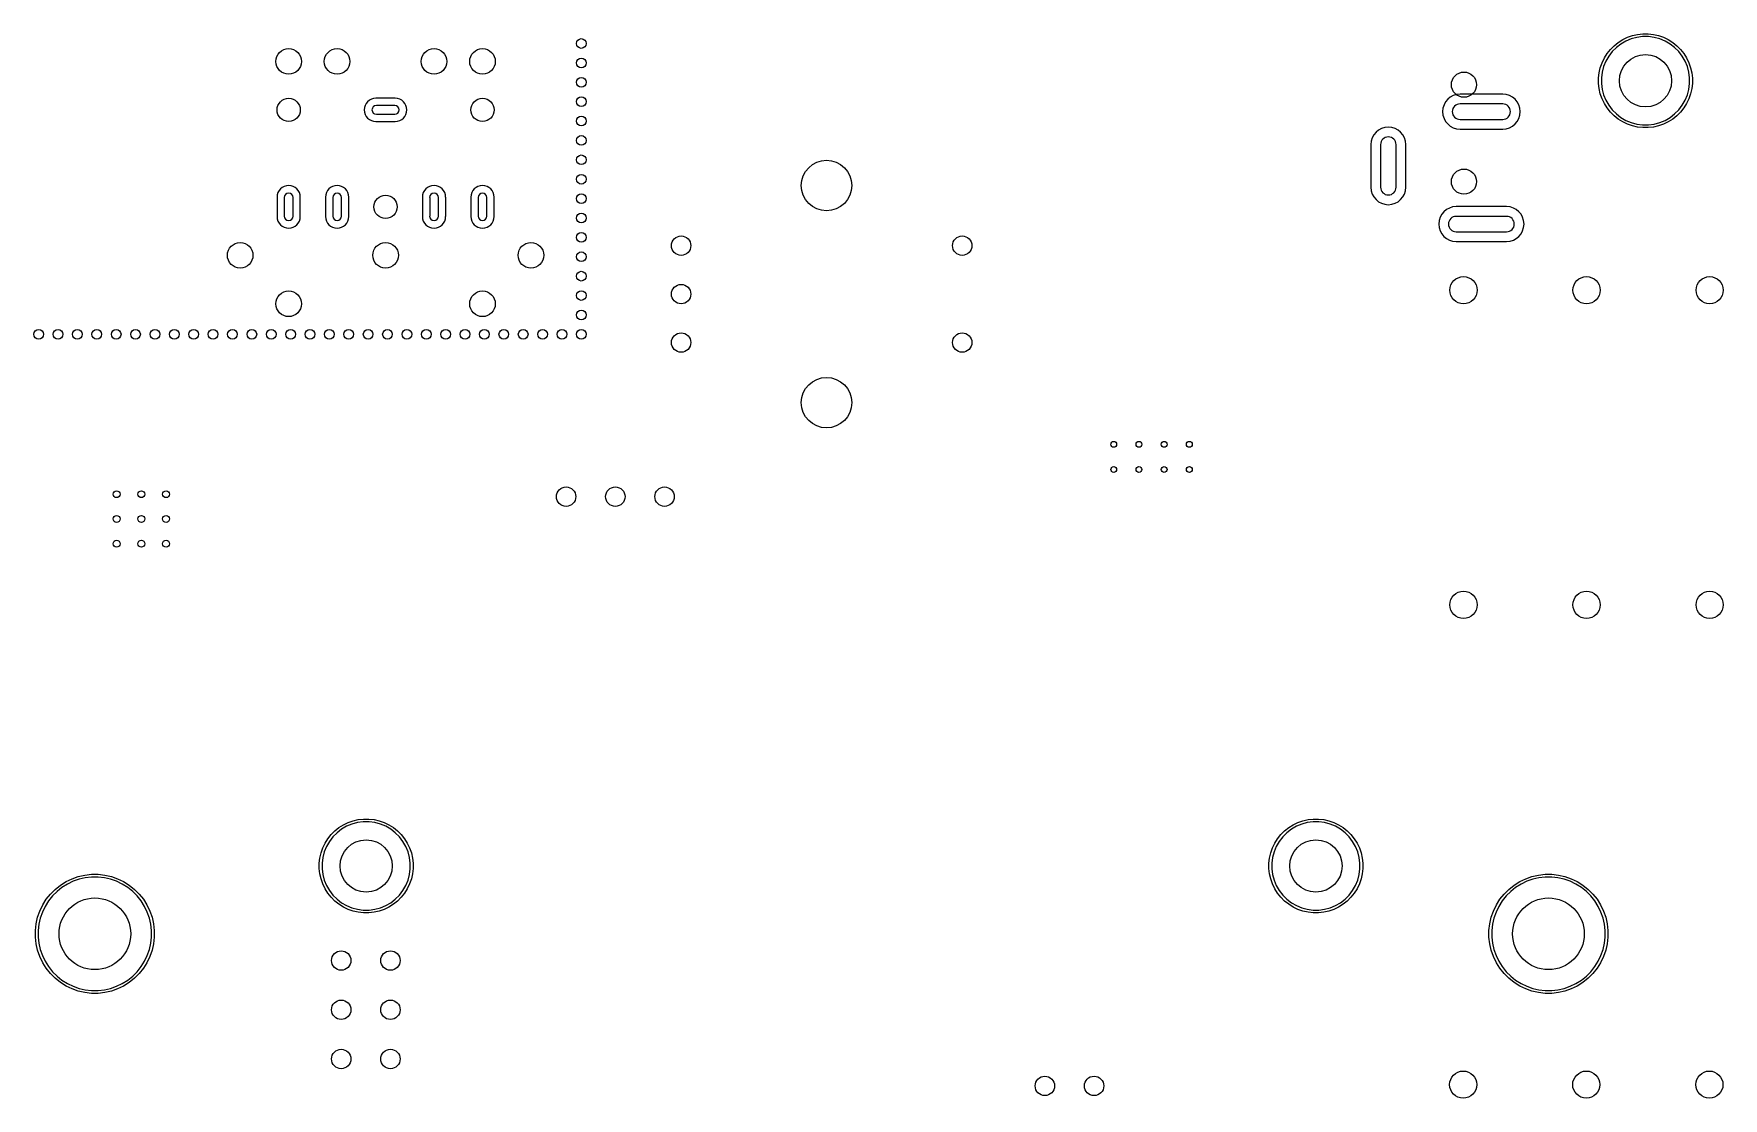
# Model space of a CAD drawing. Header units: inches. Extents: x 0.74 to 7.44, y -5.13 to -0.81.
# Drawn here: x 4.01 to 7.442, y -2.972 to -0.81 of the extents above; entities that cross this region are included whole.
import ezdxf

# ---------------------------------------------------------------- set-up
doc = ezdxf.new("R2010")
doc.units = ezdxf.units.IN
doc.header["$MEASUREMENT"] = 0
doc.layers.add('BLACK', color=250, linetype='CONTINUOUS')

msp = doc.modelspace()

# ---------------------------------------------------------------- linework, layer by layer
at = {"layer": 'BLACK', "linetype": 'CONTINUOUS'}
for p, q in [((7.2284, -0.8274), (7.2375, -0.8217)), ((7.2375, -0.8217), (7.2471, -0.8171)), ((7.2548, -0.8203), (7.244, -0.8248)), ((7.2471, -0.8171), (7.2573, -0.8135)), ((7.2662, -0.8173), (7.2548, -0.8203)), ((7.2573, -0.8135), (7.2677, -0.8112)), ((7.2778, -0.8157), (7.2662, -0.8173)), ((7.2677, -0.8112), (7.2783, -0.81)), ((7.2896, -0.8157), (7.2778, -0.8157)), ((7.2783, -0.81), (7.289, -0.81)), ((7.289, -0.81), (7.2997, -0.8112)), ((7.3012, -0.8173), (7.2896, -0.8157)), ((7.2997, -0.8112), (7.3101, -0.8135)), ((7.3125, -0.8203), (7.3012, -0.8173)), ((7.3101, -0.8135), (7.3202, -0.8171)), ((7.3234, -0.8248), (7.3125, -0.8203)), ((7.3202, -0.8171), (7.3299, -0.8217)), ((7.3299, -0.8217), (7.3389, -0.8274)), ((7.2001, -0.8591), (7.2058, -0.85)), ((7.2091, -0.8554), (7.2032, -0.8656)), ((7.2058, -0.85), (7.2125, -0.8417)), ((7.2162, -0.8461), (7.2091, -0.8554)), ((7.2125, -0.8417), (7.2201, -0.8341)), ((7.2245, -0.8378), (7.2162, -0.8461)), ((7.2201, -0.8341), (7.2284, -0.8274)), ((7.2338, -0.8307), (7.2245, -0.8378)), ((7.244, -0.8248), (7.2338, -0.8307)), ((7.3336, -0.8307), (7.3234, -0.8248)), ((7.3429, -0.8378), (7.3336, -0.8307)), ((7.3389, -0.8274), (7.3473, -0.8341)), ((7.3512, -0.8461), (7.3429, -0.8378)), ((7.3473, -0.8341), (7.3549, -0.8417)), ((7.3583, -0.8554), (7.3512, -0.8461)), ((7.3549, -0.8417), (7.3615, -0.85)), ((7.3642, -0.8656), (7.3583, -0.8554)), ((7.3615, -0.85), (7.3672, -0.8591)), ((7.1884, -0.8994), (7.1896, -0.8893)), ((7.1896, -0.8893), (7.1919, -0.8789)), ((7.1919, -0.8789), (7.1955, -0.8688)), ((7.1957, -0.8878), (7.1941, -0.8994)), ((7.1955, -0.8688), (7.2001, -0.8591)), ((7.1987, -0.8764), (7.1957, -0.8878)), ((7.2032, -0.8656), (7.1987, -0.8764)), ((7.3687, -0.8764), (7.3642, -0.8656)), ((7.3672, -0.8591), (7.3719, -0.8688)), ((7.3717, -0.8878), (7.3687, -0.8764)), ((7.3733, -0.8994), (7.3717, -0.8878)), ((7.3719, -0.8688), (7.3754, -0.8789)), ((7.3754, -0.8789), (7.3778, -0.8893)), ((7.3778, -0.8893), (7.379, -0.8999)), ((7.1884, -0.8999), (7.1884, -0.8994)), ((7.1884, -0.9106), (7.1884, -0.8999)), ((7.1896, -0.9213), (7.1884, -0.9106)), ((7.1919, -0.9317), (7.1896, -0.9213)), ((7.1941, -0.8994), (7.1941, -0.9112)), ((7.1941, -0.9112), (7.1957, -0.9228)), ((7.1957, -0.9228), (7.1987, -0.9341)), ((7.3687, -0.9341), (7.3717, -0.9228)), ((7.3717, -0.9228), (7.3733, -0.9112)), ((7.3733, -0.9112), (7.3733, -0.8994)), ((7.3778, -0.9213), (7.3754, -0.9317)), ((7.379, -0.9106), (7.3778, -0.9213)), ((7.379, -0.8999), (7.379, -0.9106)), ((4.7441, -0.9409), (4.7047, -0.9409)), ((4.7431, -0.9557), (4.7057, -0.9557)), ((6.9936, -0.9326), (6.907, -0.9326)), ((6.9936, -0.9523), (6.907, -0.9523)), ((7.1955, -0.9418), (7.1919, -0.9317)), ((7.2001, -0.9515), (7.1955, -0.9418)), ((7.1987, -0.9341), (7.2032, -0.945)), ((7.2058, -0.9605), (7.2001, -0.9515)), ((7.2032, -0.945), (7.2091, -0.9552)), ((7.2125, -0.9689), (7.2058, -0.9605)), ((7.2091, -0.9552), (7.2162, -0.9645)), ((7.3512, -0.9645), (7.3583, -0.9552)), ((7.3615, -0.9605), (7.3549, -0.9689)), ((7.3583, -0.9552), (7.3642, -0.945)), ((7.3672, -0.9515), (7.3615, -0.9605)), ((7.3642, -0.945), (7.3687, -0.9341)), ((7.3719, -0.9418), (7.3672, -0.9515)), ((7.3754, -0.9317), (7.3719, -0.9418)), ((4.7047, -0.9882), (4.7441, -0.9882)), ((4.7057, -0.9734), (4.7431, -0.9734)), ((6.907, -0.9838), (6.9936, -0.9838)), ((7.2201, -0.9765), (7.2125, -0.9689)), ((7.2162, -0.9645), (7.2245, -0.9728)), ((7.2284, -0.9832), (7.2201, -0.9765)), ((7.2245, -0.9728), (7.2338, -0.9799)), ((7.2375, -0.9889), (7.2284, -0.9832)), ((7.2338, -0.9799), (7.244, -0.9858)), ((7.2471, -0.9935), (7.2375, -0.9889)), ((7.244, -0.9858), (7.2548, -0.9903)), ((7.2573, -0.997), (7.2471, -0.9935)), ((7.2548, -0.9903), (7.2662, -0.9933)), ((7.2662, -0.9933), (7.2778, -0.9949)), ((7.2778, -0.9949), (7.2896, -0.9949)), ((7.2896, -0.9949), (7.3012, -0.9933)), ((7.3012, -0.9933), (7.3125, -0.9903)), ((7.3202, -0.9935), (7.3101, -0.997)), ((7.3125, -0.9903), (7.3234, -0.9858)), ((7.3299, -0.9889), (7.3202, -0.9935)), ((7.3234, -0.9858), (7.3336, -0.9799)), ((7.3389, -0.9832), (7.3299, -0.9889)), ((7.3336, -0.9799), (7.3429, -0.9728)), ((7.3473, -0.9765), (7.3389, -0.9832)), ((7.3429, -0.9728), (7.3512, -0.9645)), ((7.3549, -0.9689), (7.3473, -0.9765)), ((6.907, -1.0035), (6.9936, -1.0035)), ((7.2677, -0.9994), (7.2573, -0.997)), ((7.2783, -1.0006), (7.2677, -0.9994)), ((7.289, -1.0006), (7.2783, -1.0006)), ((7.2997, -0.9994), (7.289, -1.0006)), ((7.3101, -0.997), (7.2997, -0.9994)), ((6.7259, -1.035), (6.7259, -1.1216)), ((6.7456, -1.035), (6.7456, -1.1216)), ((6.7771, -1.1216), (6.7771, -1.035)), ((6.7967, -1.1216), (6.7967, -1.035)), ((4.5039, -1.1417), (4.5039, -1.1811)), ((4.5187, -1.1427), (4.5187, -1.1801)), ((4.5364, -1.1801), (4.5364, -1.1427)), ((4.5512, -1.1811), (4.5512, -1.1417)), ((4.6024, -1.1417), (4.6024, -1.1811)), ((4.6171, -1.1427), (4.6171, -1.1801)), ((4.6348, -1.1801), (4.6348, -1.1427)), ((4.6496, -1.1811), (4.6496, -1.1417)), ((4.7992, -1.1417), (4.7992, -1.1811)), ((4.814, -1.1427), (4.814, -1.1801)), ((4.8317, -1.1801), (4.8317, -1.1427)), ((4.8465, -1.1811), (4.8465, -1.1417)), ((4.8976, -1.1417), (4.8976, -1.1811)), ((4.9124, -1.1427), (4.9124, -1.1801)), ((4.9301, -1.1801), (4.9301, -1.1427)), ((4.9449, -1.1811), (4.9449, -1.1417)), ((7.0015, -1.161), (6.8991, -1.161)), ((7.0015, -1.1807), (6.8991, -1.1807)), ((6.8991, -1.2121), (7.0015, -1.2121)), ((6.8991, -1.2318), (7.0015, -1.2318)), ((4.6072, -2.4448), (4.6139, -2.4364)), ((4.6139, -2.4364), (4.6214, -2.4288)), ((4.6259, -2.4325), (4.6176, -2.4408)), ((4.6214, -2.4288), (4.6298, -2.4221)), ((4.6352, -2.4254), (4.6259, -2.4325)), ((4.6298, -2.4221), (4.6389, -2.4164)), ((4.6453, -2.4195), (4.6352, -2.4254)), ((4.6389, -2.4164), (4.6485, -2.4118)), ((4.6562, -2.415), (4.6453, -2.4195)), ((4.6485, -2.4118), (4.6586, -2.4083)), ((4.6675, -2.412), (4.6562, -2.415)), ((4.6586, -2.4083), (4.669, -2.4059)), ((4.6792, -2.4104), (4.6675, -2.412)), ((4.669, -2.4059), (4.6797, -2.4047)), ((4.6909, -2.4104), (4.6792, -2.4104)), ((4.6797, -2.4047), (4.6904, -2.4047)), ((4.6904, -2.4047), (4.701, -2.4059)), ((4.7026, -2.412), (4.6909, -2.4104)), ((4.701, -2.4059), (4.7115, -2.4083)), ((4.7139, -2.415), (4.7026, -2.412)), ((4.7115, -2.4083), (4.7216, -2.4118)), ((4.7247, -2.4195), (4.7139, -2.415)), ((4.7216, -2.4118), (4.7312, -2.4164)), ((4.7349, -2.4254), (4.7247, -2.4195)), ((4.7312, -2.4164), (4.7403, -2.4221)), ((4.7442, -2.4325), (4.7349, -2.4254)), ((4.7403, -2.4221), (4.7487, -2.4288)), ((4.7525, -2.4408), (4.7442, -2.4325)), ((4.7487, -2.4288), (4.7562, -2.4364)), ((4.7562, -2.4364), (4.7629, -2.4448)), ((6.5363, -2.4448), (6.543, -2.4364)), ((6.543, -2.4364), (6.5506, -2.4288)), ((6.555, -2.4325), (6.5467, -2.4408)), ((6.5506, -2.4288), (6.5589, -2.4221)), ((6.5643, -2.4254), (6.555, -2.4325)), ((6.5589, -2.4221), (6.568, -2.4164)), ((6.5745, -2.4195), (6.5643, -2.4254)), ((6.568, -2.4164), (6.5776, -2.4118)), ((6.5853, -2.415), (6.5745, -2.4195)), ((6.5776, -2.4118), (6.5877, -2.4083)), ((6.5967, -2.412), (6.5853, -2.415)), ((6.5877, -2.4083), (6.5982, -2.4059)), ((6.6083, -2.4104), (6.5967, -2.412)), ((6.5982, -2.4059), (6.6088, -2.4047)), ((6.62, -2.4104), (6.6083, -2.4104)), ((6.6088, -2.4047), (6.6195, -2.4047)), ((6.6195, -2.4047), (6.6302, -2.4059)), ((6.6317, -2.412), (6.62, -2.4104)), ((6.6302, -2.4059), (6.6406, -2.4083)), ((6.643, -2.415), (6.6317, -2.412)), ((6.6406, -2.4083), (6.6507, -2.4118)), ((6.6539, -2.4195), (6.643, -2.415)), ((6.6507, -2.4118), (6.6604, -2.4164)), ((6.664, -2.4254), (6.6539, -2.4195)), ((6.6604, -2.4164), (6.6694, -2.4221)), ((6.6734, -2.4325), (6.664, -2.4254)), ((6.6694, -2.4221), (6.6778, -2.4288)), ((6.6817, -2.4408), (6.6734, -2.4325)), ((6.6778, -2.4288), (6.6854, -2.4364)), ((6.6854, -2.4364), (6.692, -2.4448)), ((4.5933, -2.4736), (4.5968, -2.4635)), ((4.5968, -2.4635), (4.6015, -2.4538)), ((4.6045, -2.4603), (4.6, -2.4711)), ((4.6015, -2.4538), (4.6072, -2.4448)), ((4.6104, -2.4501), (4.6045, -2.4603)), ((4.6176, -2.4408), (4.6104, -2.4501)), ((4.7597, -2.4501), (4.7525, -2.4408)), ((4.7655, -2.4603), (4.7597, -2.4501)), ((4.7629, -2.4448), (4.7686, -2.4538)), ((4.77, -2.4711), (4.7655, -2.4603)), ((4.7686, -2.4538), (4.7732, -2.4635)), ((4.7732, -2.4635), (4.7768, -2.4736)), ((6.5224, -2.4736), (6.526, -2.4635)), ((6.526, -2.4635), (6.5306, -2.4538)), ((6.5337, -2.4603), (6.5292, -2.4711)), ((6.5306, -2.4538), (6.5363, -2.4448)), ((6.5395, -2.4501), (6.5337, -2.4603)), ((6.5467, -2.4408), (6.5395, -2.4501)), ((6.6888, -2.4501), (6.6817, -2.4408)), ((6.6947, -2.4603), (6.6888, -2.4501)), ((6.692, -2.4448), (6.6977, -2.4538)), ((6.6992, -2.4711), (6.6947, -2.4603)), ((6.6977, -2.4538), (6.7024, -2.4635)), ((6.7024, -2.4635), (6.7059, -2.4736)), ((4.5897, -2.4946), (4.5898, -2.4941)), ((4.5897, -2.5054), (4.5897, -2.4946)), ((4.5898, -2.4941), (4.5909, -2.484)), ((4.5909, -2.484), (4.5933, -2.4736)), ((4.597, -2.4825), (4.5955, -2.4941)), ((4.5955, -2.4941), (4.5955, -2.5059)), ((4.6, -2.4711), (4.597, -2.4825)), ((4.7731, -2.4825), (4.77, -2.4711)), ((4.7746, -2.4941), (4.7731, -2.4825)), ((4.7746, -2.5059), (4.7746, -2.4941)), ((4.7768, -2.4736), (4.7792, -2.484)), ((4.7792, -2.484), (4.7804, -2.4946)), ((4.7804, -2.4946), (4.7804, -2.5054)), ((6.5189, -2.4941), (6.52, -2.484)), ((6.5189, -2.4946), (6.5189, -2.4941)), ((6.5189, -2.5054), (6.5189, -2.4946)), ((6.52, -2.484), (6.5224, -2.4736)), ((6.5261, -2.4825), (6.5246, -2.4941)), ((6.5246, -2.4941), (6.5246, -2.5059)), ((6.5292, -2.4711), (6.5261, -2.4825)), ((6.7022, -2.4825), (6.6992, -2.4711)), ((6.7037, -2.4941), (6.7022, -2.4825)), ((6.7037, -2.5059), (6.7037, -2.4941)), ((6.7059, -2.4736), (6.7083, -2.484)), ((6.7083, -2.484), (6.7095, -2.4946)), ((6.7095, -2.4946), (6.7095, -2.5054)), ((4.0532, -2.5475), (4.0638, -2.5391)), ((4.0638, -2.5391), (4.0753, -2.5318)), ((4.0781, -2.5368), (4.0671, -2.5437)), ((4.0753, -2.5318), (4.0875, -2.5259)), ((4.0897, -2.5312), (4.0781, -2.5368)), ((4.0875, -2.5259), (4.1003, -2.5215)), ((4.1019, -2.527), (4.0897, -2.5312)), ((4.1003, -2.5215), (4.1136, -2.5184)), ((4.1145, -2.5241), (4.1019, -2.527)), ((4.1136, -2.5184), (4.1271, -2.5169)), ((4.1274, -2.5226), (4.1145, -2.5241)), ((4.1271, -2.5169), (4.1406, -2.5169)), ((4.1403, -2.5226), (4.1274, -2.5226)), ((4.1532, -2.5241), (4.1403, -2.5226)), ((4.1406, -2.5169), (4.1541, -2.5184)), ((4.1658, -2.527), (4.1532, -2.5241)), ((4.1541, -2.5184), (4.1674, -2.5215)), ((4.178, -2.5312), (4.1658, -2.527)), ((4.1674, -2.5215), (4.1802, -2.5259)), ((4.1896, -2.5368), (4.178, -2.5312)), ((4.1802, -2.5259), (4.1924, -2.5318)), ((4.2006, -2.5437), (4.1896, -2.5368)), ((4.1924, -2.5318), (4.2039, -2.5391)), ((4.2039, -2.5391), (4.2145, -2.5475)), ((4.5909, -2.516), (4.5897, -2.5054)), ((4.5933, -2.5264), (4.5909, -2.516)), ((4.5968, -2.5365), (4.5933, -2.5264)), ((4.5955, -2.5059), (4.597, -2.5175)), ((4.6015, -2.5462), (4.5968, -2.5365)), ((4.597, -2.5175), (4.6, -2.5289)), ((4.6, -2.5289), (4.6045, -2.5397)), ((4.7655, -2.5397), (4.77, -2.5289)), ((4.7732, -2.5365), (4.7686, -2.5462)), ((4.77, -2.5289), (4.7731, -2.5175)), ((4.7731, -2.5175), (4.7746, -2.5059)), ((4.7768, -2.5264), (4.7732, -2.5365)), ((4.7792, -2.516), (4.7768, -2.5264)), ((4.7804, -2.5054), (4.7792, -2.516)), ((6.52, -2.516), (6.5189, -2.5054)), ((6.5224, -2.5264), (6.52, -2.516)), ((6.526, -2.5365), (6.5224, -2.5264)), ((6.5246, -2.5059), (6.5261, -2.5175)), ((6.5306, -2.5462), (6.526, -2.5365)), ((6.5261, -2.5175), (6.5292, -2.5289)), ((6.5292, -2.5289), (6.5337, -2.5397)), ((6.6947, -2.5397), (6.6992, -2.5289)), ((6.7024, -2.5365), (6.6977, -2.5462)), ((6.6992, -2.5289), (6.7022, -2.5175)), ((6.7022, -2.5175), (6.7037, -2.5059)), ((6.7059, -2.5264), (6.7024, -2.5365)), ((6.7083, -2.516), (6.7059, -2.5264)), ((6.7095, -2.5054), (6.7083, -2.516)), ((7.0059, -2.5475), (7.0166, -2.5391)), ((7.0166, -2.5391), (7.0281, -2.5318)), ((7.0308, -2.5368), (7.0199, -2.5437)), ((7.0281, -2.5318), (7.0403, -2.5259)), ((7.0425, -2.5312), (7.0308, -2.5368)), ((7.0403, -2.5259), (7.0531, -2.5215)), ((7.0547, -2.527), (7.0425, -2.5312)), ((7.0531, -2.5215), (7.0663, -2.5184)), ((7.0673, -2.5241), (7.0547, -2.527)), ((7.0663, -2.5184), (7.0798, -2.5169)), ((7.0801, -2.5226), (7.0673, -2.5241)), ((7.0798, -2.5169), (7.0934, -2.5169)), ((7.0931, -2.5226), (7.0801, -2.5226)), ((7.1059, -2.5241), (7.0931, -2.5226)), ((7.0934, -2.5169), (7.1069, -2.5184)), ((7.1185, -2.527), (7.1059, -2.5241)), ((7.1069, -2.5184), (7.1201, -2.5215)), ((7.1308, -2.5312), (7.1185, -2.527)), ((7.1201, -2.5215), (7.1329, -2.5259)), ((7.1424, -2.5368), (7.1308, -2.5312)), ((7.1329, -2.5259), (7.1452, -2.5318)), ((7.1534, -2.5437), (7.1424, -2.5368)), ((7.1452, -2.5318), (7.1567, -2.5391)), ((7.1567, -2.5391), (7.1673, -2.5475)), ((4.0279, -2.5792), (4.0351, -2.5677)), ((4.0398, -2.5711), (4.0329, -2.582)), ((4.0351, -2.5677), (4.0436, -2.5571)), ((4.0479, -2.5609), (4.0398, -2.5711)), ((4.0436, -2.5571), (4.0532, -2.5475)), ((4.057, -2.5518), (4.0479, -2.5609)), ((4.0671, -2.5437), (4.057, -2.5518)), ((4.2107, -2.5518), (4.2006, -2.5437)), ((4.2199, -2.5609), (4.2107, -2.5518)), ((4.2145, -2.5475), (4.2241, -2.5571)), ((4.2279, -2.5711), (4.2199, -2.5609)), ((4.2241, -2.5571), (4.2326, -2.5677)), ((4.2348, -2.582), (4.2279, -2.5711)), ((4.2326, -2.5677), (4.2398, -2.5792)), ((4.6072, -2.5552), (4.6015, -2.5462)), ((4.6045, -2.5397), (4.6104, -2.5499)), ((4.6139, -2.5636), (4.6072, -2.5552)), ((4.6104, -2.5499), (4.6176, -2.5592)), ((4.6214, -2.5712), (4.6139, -2.5636)), ((4.6176, -2.5592), (4.6259, -2.5675)), ((4.6298, -2.5779), (4.6214, -2.5712)), ((4.6259, -2.5675), (4.6352, -2.5746)), ((4.7349, -2.5746), (4.7442, -2.5675)), ((4.7487, -2.5712), (4.7403, -2.5779)), ((4.7442, -2.5675), (4.7525, -2.5592)), ((4.7562, -2.5636), (4.7487, -2.5712)), ((4.7525, -2.5592), (4.7597, -2.5499)), ((4.7629, -2.5552), (4.7562, -2.5636)), ((4.7597, -2.5499), (4.7655, -2.5397)), ((4.7686, -2.5462), (4.7629, -2.5552)), ((6.5363, -2.5552), (6.5306, -2.5462)), ((6.5337, -2.5397), (6.5395, -2.5499)), ((6.543, -2.5636), (6.5363, -2.5552)), ((6.5395, -2.5499), (6.5467, -2.5592)), ((6.5506, -2.5712), (6.543, -2.5636)), ((6.5467, -2.5592), (6.555, -2.5675)), ((6.5589, -2.5779), (6.5506, -2.5712)), ((6.555, -2.5675), (6.5643, -2.5746)), ((6.664, -2.5746), (6.6734, -2.5675)), ((6.6778, -2.5712), (6.6694, -2.5779)), ((6.6734, -2.5675), (6.6817, -2.5592)), ((6.6854, -2.5636), (6.6778, -2.5712)), ((6.6817, -2.5592), (6.6888, -2.5499)), ((6.692, -2.5552), (6.6854, -2.5636)), ((6.6888, -2.5499), (6.6947, -2.5397)), ((6.6977, -2.5462), (6.692, -2.5552)), ((6.9807, -2.5792), (6.9879, -2.5677)), ((6.9925, -2.5711), (6.9857, -2.582)), ((6.9879, -2.5677), (6.9963, -2.5571)), ((7.0006, -2.5609), (6.9925, -2.5711)), ((6.9963, -2.5571), (7.0059, -2.5475)), ((7.0098, -2.5518), (7.0006, -2.5609)), ((7.0199, -2.5437), (7.0098, -2.5518)), ((7.1635, -2.5518), (7.1534, -2.5437)), ((7.1726, -2.5609), (7.1635, -2.5518)), ((7.1673, -2.5475), (7.1769, -2.5571)), ((7.1807, -2.5711), (7.1726, -2.5609)), ((7.1769, -2.5571), (7.1853, -2.5677)), ((7.1876, -2.582), (7.1807, -2.5711)), ((7.1853, -2.5677), (7.1926, -2.5792)), ((4.0145, -2.6175), (4.0175, -2.6043)), ((4.0175, -2.6043), (4.022, -2.5915)), ((4.023, -2.6059), (4.0201, -2.6185)), ((4.022, -2.5915), (4.0279, -2.5792)), ((4.0273, -2.5937), (4.023, -2.6059)), ((4.0329, -2.582), (4.0273, -2.5937)), ((4.2404, -2.5937), (4.2348, -2.582)), ((4.2398, -2.5792), (4.2457, -2.5915)), ((4.2447, -2.6059), (4.2404, -2.5937)), ((4.2476, -2.6185), (4.2447, -2.6059)), ((4.2457, -2.5915), (4.2502, -2.6043)), ((4.2502, -2.6043), (4.2532, -2.6175)), ((4.6389, -2.5836), (4.6298, -2.5779)), ((4.6352, -2.5746), (4.6453, -2.5805)), ((4.6485, -2.5882), (4.6389, -2.5836)), ((4.6453, -2.5805), (4.6562, -2.585)), ((4.6586, -2.5917), (4.6485, -2.5882)), ((4.6562, -2.585), (4.6675, -2.588)), ((4.669, -2.5941), (4.6586, -2.5917)), ((4.6675, -2.588), (4.6792, -2.5896)), ((4.6797, -2.5953), (4.669, -2.5941)), ((4.6792, -2.5896), (4.6909, -2.5896)), ((4.6904, -2.5953), (4.6797, -2.5953)), ((4.701, -2.5941), (4.6904, -2.5953)), ((4.6909, -2.5896), (4.7026, -2.588)), ((4.7115, -2.5917), (4.701, -2.5941)), ((4.7026, -2.588), (4.7139, -2.585)), ((4.7216, -2.5882), (4.7115, -2.5917)), ((4.7139, -2.585), (4.7247, -2.5805)), ((4.7312, -2.5836), (4.7216, -2.5882)), ((4.7247, -2.5805), (4.7349, -2.5746)), ((4.7403, -2.5779), (4.7312, -2.5836)), ((6.568, -2.5836), (6.5589, -2.5779)), ((6.5643, -2.5746), (6.5745, -2.5805)), ((6.5776, -2.5882), (6.568, -2.5836)), ((6.5745, -2.5805), (6.5853, -2.585)), ((6.5877, -2.5917), (6.5776, -2.5882)), ((6.5853, -2.585), (6.5967, -2.588)), ((6.5982, -2.5941), (6.5877, -2.5917)), ((6.5967, -2.588), (6.6083, -2.5896)), ((6.6088, -2.5953), (6.5982, -2.5941)), ((6.6083, -2.5896), (6.62, -2.5896)), ((6.6195, -2.5953), (6.6088, -2.5953)), ((6.6302, -2.5941), (6.6195, -2.5953)), ((6.62, -2.5896), (6.6317, -2.588)), ((6.6406, -2.5917), (6.6302, -2.5941)), ((6.6317, -2.588), (6.643, -2.585)), ((6.6507, -2.5882), (6.6406, -2.5917)), ((6.643, -2.585), (6.6539, -2.5805)), ((6.6604, -2.5836), (6.6507, -2.5882)), ((6.6539, -2.5805), (6.664, -2.5746)), ((6.6694, -2.5779), (6.6604, -2.5836)), ((6.9673, -2.6175), (6.9703, -2.6043)), ((6.9703, -2.6043), (6.9748, -2.5915)), ((6.9758, -2.6059), (6.9729, -2.6185)), ((6.9748, -2.5915), (6.9807, -2.5792)), ((6.9801, -2.5937), (6.9758, -2.6059)), ((6.9857, -2.582), (6.9801, -2.5937)), ((7.1932, -2.5937), (7.1876, -2.582)), ((7.1926, -2.5792), (7.1985, -2.5915)), ((7.1974, -2.6059), (7.1932, -2.5937)), ((7.2003, -2.6185), (7.1974, -2.6059)), ((7.1985, -2.5915), (7.2029, -2.6043)), ((7.2029, -2.6043), (7.206, -2.6175)), ((4.013, -2.631), (4.0145, -2.6175)), ((4.013, -2.6313), (4.013, -2.631)), ((4.013, -2.6446), (4.013, -2.6313)), ((4.0201, -2.6185), (4.0187, -2.6313)), ((4.0187, -2.6313), (4.0187, -2.6443)), ((4.249, -2.6313), (4.2476, -2.6185)), ((4.249, -2.6443), (4.249, -2.6313)), ((4.2532, -2.6175), (4.2547, -2.631)), ((4.2547, -2.631), (4.2547, -2.6446)), ((6.9657, -2.631), (6.9673, -2.6175)), ((6.9657, -2.6313), (6.9657, -2.631)), ((6.9657, -2.6446), (6.9657, -2.6313)), ((6.9729, -2.6185), (6.9715, -2.6313)), ((6.9715, -2.6313), (6.9715, -2.6443)), ((7.2018, -2.6313), (7.2003, -2.6185)), ((7.2018, -2.6443), (7.2018, -2.6313)), ((7.206, -2.6175), (7.2075, -2.631)), ((7.2075, -2.631), (7.2075, -2.6446)), ((4.0145, -2.6581), (4.013, -2.6446)), ((4.0175, -2.6713), (4.0145, -2.6581)), ((4.022, -2.6841), (4.0175, -2.6713)), ((4.0187, -2.6443), (4.0201, -2.6571)), ((4.0201, -2.6571), (4.023, -2.6697)), ((4.023, -2.6697), (4.0273, -2.6819)), ((4.2404, -2.6819), (4.2447, -2.6697)), ((4.2447, -2.6697), (4.2476, -2.6571)), ((4.2502, -2.6713), (4.2457, -2.6841)), ((4.2476, -2.6571), (4.249, -2.6443)), ((4.2532, -2.6581), (4.2502, -2.6713)), ((4.2547, -2.6446), (4.2532, -2.6581)), ((6.9673, -2.6581), (6.9657, -2.6446)), ((6.9703, -2.6713), (6.9673, -2.6581)), ((6.9748, -2.6841), (6.9703, -2.6713)), ((6.9715, -2.6443), (6.9729, -2.6571)), ((6.9729, -2.6571), (6.9758, -2.6697)), ((6.9758, -2.6697), (6.9801, -2.6819)), ((7.1932, -2.6819), (7.1974, -2.6697)), ((7.1974, -2.6697), (7.2003, -2.6571)), ((7.2029, -2.6713), (7.1985, -2.6841)), ((7.2003, -2.6571), (7.2018, -2.6443)), ((7.206, -2.6581), (7.2029, -2.6713)), ((7.2075, -2.6446), (7.206, -2.6581)), ((4.0279, -2.6964), (4.022, -2.6841)), ((4.0273, -2.6819), (4.0329, -2.6936)), ((4.0351, -2.7079), (4.0279, -2.6964)), ((4.0329, -2.6936), (4.0398, -2.7045)), ((4.0436, -2.7185), (4.0351, -2.7079)), ((4.0398, -2.7045), (4.0479, -2.7147)), ((4.2199, -2.7147), (4.2279, -2.7045)), ((4.2326, -2.7079), (4.2241, -2.7185)), ((4.2279, -2.7045), (4.2348, -2.6936)), ((4.2398, -2.6964), (4.2326, -2.7079)), ((4.2348, -2.6936), (4.2404, -2.6819)), ((4.2457, -2.6841), (4.2398, -2.6964)), ((6.9807, -2.6964), (6.9748, -2.6841)), ((6.9801, -2.6819), (6.9857, -2.6936)), ((6.9879, -2.7079), (6.9807, -2.6964)), ((6.9857, -2.6936), (6.9925, -2.7045)), ((6.9963, -2.7185), (6.9879, -2.7079)), ((6.9925, -2.7045), (7.0006, -2.7147)), ((7.1726, -2.7147), (7.1807, -2.7045)), ((7.1853, -2.7079), (7.1769, -2.7185)), ((7.1807, -2.7045), (7.1876, -2.6936)), ((7.1926, -2.6964), (7.1853, -2.7079)), ((7.1876, -2.6936), (7.1932, -2.6819)), ((7.1985, -2.6841), (7.1926, -2.6964)), ((4.0532, -2.7281), (4.0436, -2.7185)), ((4.0479, -2.7147), (4.057, -2.7238)), ((4.0638, -2.7365), (4.0532, -2.7281)), ((4.057, -2.7238), (4.0671, -2.7319)), ((4.0753, -2.7438), (4.0638, -2.7365)), ((4.0671, -2.7319), (4.0781, -2.7387)), ((4.0875, -2.7496), (4.0753, -2.7438)), ((4.0781, -2.7387), (4.0897, -2.7444)), ((4.0897, -2.7444), (4.1019, -2.7486)), ((4.1658, -2.7486), (4.178, -2.7444)), ((4.178, -2.7444), (4.1896, -2.7387)), ((4.1924, -2.7438), (4.1802, -2.7496)), ((4.1896, -2.7387), (4.2006, -2.7319)), ((4.2039, -2.7365), (4.1924, -2.7438)), ((4.2006, -2.7319), (4.2107, -2.7238)), ((4.2145, -2.7281), (4.2039, -2.7365)), ((4.2107, -2.7238), (4.2199, -2.7147)), ((4.2241, -2.7185), (4.2145, -2.7281)), ((7.0059, -2.7281), (6.9963, -2.7185)), ((7.0006, -2.7147), (7.0098, -2.7238)), ((7.0166, -2.7365), (7.0059, -2.7281)), ((7.0098, -2.7238), (7.0199, -2.7319)), ((7.0281, -2.7438), (7.0166, -2.7365)), ((7.0199, -2.7319), (7.0308, -2.7387)), ((7.0403, -2.7496), (7.0281, -2.7438)), ((7.0308, -2.7387), (7.0425, -2.7444)), ((7.0425, -2.7444), (7.0547, -2.7486)), ((7.1185, -2.7486), (7.1308, -2.7444)), ((7.1308, -2.7444), (7.1424, -2.7387)), ((7.1452, -2.7438), (7.1329, -2.7496)), ((7.1424, -2.7387), (7.1534, -2.7319)), ((7.1567, -2.7365), (7.1452, -2.7438)), ((7.1534, -2.7319), (7.1635, -2.7238)), ((7.1673, -2.7281), (7.1567, -2.7365)), ((7.1635, -2.7238), (7.1726, -2.7147)), ((7.1769, -2.7185), (7.1673, -2.7281)), ((4.1003, -2.7541), (4.0875, -2.7496)), ((4.1136, -2.7571), (4.1003, -2.7541)), ((4.1019, -2.7486), (4.1145, -2.7515)), ((4.1271, -2.7587), (4.1136, -2.7571)), ((4.1145, -2.7515), (4.1274, -2.753)), ((4.1406, -2.7587), (4.1271, -2.7587)), ((4.1274, -2.753), (4.1403, -2.753)), ((4.1403, -2.753), (4.1532, -2.7515)), ((4.1541, -2.7571), (4.1406, -2.7587)), ((4.1532, -2.7515), (4.1658, -2.7486)), ((4.1674, -2.7541), (4.1541, -2.7571)), ((4.1802, -2.7496), (4.1674, -2.7541)), ((7.0531, -2.7541), (7.0403, -2.7496)), ((7.0663, -2.7571), (7.0531, -2.7541)), ((7.0547, -2.7486), (7.0673, -2.7515)), ((7.0798, -2.7587), (7.0663, -2.7571)), ((7.0673, -2.7515), (7.0801, -2.753)), ((7.0934, -2.7587), (7.0798, -2.7587)), ((7.0801, -2.753), (7.0931, -2.753)), ((7.0931, -2.753), (7.1059, -2.7515)), ((7.1069, -2.7571), (7.0934, -2.7587)), ((7.1059, -2.7515), (7.1185, -2.7486)), ((7.1201, -2.7541), (7.1069, -2.7571)), ((7.1329, -2.7496), (7.1201, -2.7541))]:
    msp.add_line(p, q, dxfattribs=at)
at = {"layer": 'BLACK'}
for centre, radius in [((5.122, -0.8297), 0.00984), ((5.122, -0.8297), 0.00984), ((4.5276, -0.8661), 0.026), ((4.5276, -0.8661), 0.026), ((4.626, -0.8661), 0.026), ((4.626, -0.8661), 0.026), ((4.8228, -0.8661), 0.026), ((4.8228, -0.8661), 0.026), ((4.9213, -0.8661), 0.026), ((4.9213, -0.8661), 0.026), ((7.2837, -0.9053), 0.0531), ((7.2837, -0.9053), 0.0531), ((5.122, -0.8691), 0.00984), ((5.122, -0.8691), 0.00984), ((6.9149, -0.9133), 0.0256), ((6.9149, -0.9133), 0.0256), ((5.122, -0.9085), 0.00984), ((5.122, -0.9085), 0.00984), ((4.5276, -0.9646), 0.0236), ((4.5276, -0.9646), 0.0236), ((4.9213, -0.9646), 0.0236), ((4.9213, -0.9646), 0.0236), ((5.122, -0.9478), 0.00984), ((5.122, -0.9478), 0.00984), ((5.122, -0.9872), 0.00984), ((5.122, -0.9872), 0.00984), ((5.122, -1.0266), 0.00984), ((5.122, -1.0266), 0.00984), ((5.122, -1.0659), 0.00984), ((5.122, -1.0659), 0.00984), ((5.122, -1.1053), 0.00984), ((5.122, -1.1053), 0.00984), ((5.6201, -1.1181), 0.0512), ((5.6201, -1.1181), 0.0512), ((6.9149, -1.1102), 0.0256), ((6.9149, -1.1102), 0.0256), ((4.7244, -1.1614), 0.0236), ((4.7244, -1.1614), 0.0236), ((5.122, -1.1447), 0.00984), ((5.122, -1.1447), 0.00984), ((5.122, -1.1841), 0.00984), ((5.122, -1.1841), 0.00984), ((4.4291, -1.2598), 0.026), ((4.4291, -1.2598), 0.026), ((4.7244, -1.2598), 0.026), ((4.7244, -1.2598), 0.026), ((5.0197, -1.2598), 0.026), ((5.0197, -1.2598), 0.026), ((5.122, -1.2234), 0.00984), ((5.122, -1.2234), 0.00984), ((5.3248, -1.2402), 0.0197), ((5.3248, -1.2402), 0.0197), ((5.8957, -1.2402), 0.0197), ((5.8957, -1.2402), 0.0197), ((5.122, -1.2628), 0.00984), ((5.122, -1.2628), 0.00984), ((5.122, -1.3022), 0.00984), ((5.122, -1.3022), 0.00984), ((6.914, -1.3307), 0.0276), ((6.914, -1.3307), 0.0276), ((7.164, -1.3307), 0.0276), ((7.164, -1.3307), 0.0276), ((7.414, -1.3307), 0.0276), ((7.414, -1.3307), 0.0276), ((4.5276, -1.3583), 0.026), ((4.5276, -1.3583), 0.026), ((4.9213, -1.3583), 0.026), ((4.9213, -1.3583), 0.026), ((5.122, -1.3415), 0.00984), ((5.122, -1.3415), 0.00984), ((5.3248, -1.3386), 0.0197), ((5.3248, -1.3386), 0.0197), ((5.122, -1.3809), 0.00984), ((5.122, -1.3809), 0.00984), ((4.0197, -1.4203), 0.00984), ((4.0197, -1.4203), 0.00984), ((4.0591, -1.4203), 0.00984), ((4.0591, -1.4203), 0.00984), ((4.0984, -1.4203), 0.00984), ((4.0984, -1.4203), 0.00984), ((4.1378, -1.4203), 0.00984), ((4.1378, -1.4203), 0.00984), ((4.1772, -1.4203), 0.00984), ((4.1772, -1.4203), 0.00984), ((4.2165, -1.4203), 0.00984), ((4.2165, -1.4203), 0.00984), ((4.2559, -1.4203), 0.00984), ((4.2559, -1.4203), 0.00984), ((4.2953, -1.4203), 0.00984), ((4.2953, -1.4203), 0.00984), ((4.3346, -1.4203), 0.00984), ((4.3346, -1.4203), 0.00984), ((4.374, -1.4203), 0.00984), ((4.374, -1.4203), 0.00984), ((4.4134, -1.4203), 0.00984), ((4.4134, -1.4203), 0.00984), ((4.4528, -1.4203), 0.00984), ((4.4528, -1.4203), 0.00984), ((4.4921, -1.4203), 0.00984), ((4.4921, -1.4203), 0.00984), ((4.5315, -1.4203), 0.00984), ((4.5315, -1.4203), 0.00984), ((4.5709, -1.4203), 0.00984), ((4.5709, -1.4203), 0.00984), ((4.6102, -1.4203), 0.00984), ((4.6102, -1.4203), 0.00984), ((4.6496, -1.4203), 0.00984), ((4.6496, -1.4203), 0.00984), ((4.689, -1.4203), 0.00984), ((4.689, -1.4203), 0.00984), ((4.7283, -1.4203), 0.00984), ((4.7283, -1.4203), 0.00984), ((4.7677, -1.4203), 0.00984), ((4.7677, -1.4203), 0.00984), ((4.8071, -1.4203), 0.00984), ((4.8071, -1.4203), 0.00984), ((4.8465, -1.4203), 0.00984), ((4.8465, -1.4203), 0.00984), ((4.8858, -1.4203), 0.00984), ((4.8858, -1.4203), 0.00984), ((4.9252, -1.4203), 0.00984), ((4.9252, -1.4203), 0.00984), ((4.9646, -1.4203), 0.00984), ((4.9646, -1.4203), 0.00984), ((5.0039, -1.4203), 0.00984), ((5.0039, -1.4203), 0.00984), ((5.0433, -1.4203), 0.00984), ((5.0433, -1.4203), 0.00984), ((5.0827, -1.4203), 0.00984), ((5.0827, -1.4203), 0.00984), ((5.122, -1.4203), 0.00984), ((5.122, -1.4203), 0.00984), ((5.3248, -1.437), 0.0197), ((5.3248, -1.437), 0.0197), ((5.8957, -1.437), 0.0197), ((5.8957, -1.437), 0.0197), ((5.6201, -1.5591), 0.0512), ((5.6201, -1.5591), 0.0512), ((6.2035, -1.6437), 0.00591), ((6.2035, -1.6437), 0.00591), ((6.2547, -1.6437), 0.00591), ((6.2547, -1.6437), 0.00591), ((6.3059, -1.6437), 0.00591), ((6.3059, -1.6437), 0.00591), ((6.3571, -1.6437), 0.00591), ((6.3571, -1.6437), 0.00591), ((6.2035, -1.6949), 0.00591), ((6.2035, -1.6949), 0.00591), ((6.2547, -1.6949), 0.00591), ((6.2547, -1.6949), 0.00591), ((6.3059, -1.6949), 0.00591), ((6.3059, -1.6949), 0.00591), ((6.3571, -1.6949), 0.00591), ((6.3571, -1.6949), 0.00591), ((4.1781, -1.7451), 0.00689), ((4.1781, -1.7451), 0.00689), ((4.2283, -1.7451), 0.00689), ((4.2283, -1.7451), 0.00689), ((4.2785, -1.7451), 0.00689), ((4.2785, -1.7451), 0.00689), ((5.0911, -1.75), 0.0197), ((5.0911, -1.75), 0.0197), ((5.1911, -1.75), 0.0197), ((5.1911, -1.75), 0.0197), ((5.2911, -1.75), 0.0197), ((5.2911, -1.75), 0.0197), ((4.1781, -1.7953), 0.00689), ((4.1781, -1.7953), 0.00689), ((4.2283, -1.7953), 0.00689), ((4.2283, -1.7953), 0.00689), ((4.2785, -1.7953), 0.00689), ((4.2785, -1.7953), 0.00689), ((4.1781, -1.8455), 0.00689), ((4.1781, -1.8455), 0.00689), ((4.2283, -1.8455), 0.00689), ((4.2283, -1.8455), 0.00689), ((4.2785, -1.8455), 0.00689), ((4.2785, -1.8455), 0.00689), ((6.914, -1.9697), 0.0276), ((6.914, -1.9697), 0.0276), ((7.164, -1.9697), 0.0276), ((7.164, -1.9697), 0.0276), ((7.414, -1.9697), 0.0276), ((7.414, -1.9697), 0.0276), ((4.685, -2.5), 0.0531), ((4.685, -2.5), 0.0531), ((6.6142, -2.5), 0.0531), ((6.6142, -2.5), 0.0531), ((4.1339, -2.6378), 0.0728), ((4.1339, -2.6378), 0.0728), ((7.0866, -2.6378), 0.0728), ((7.0866, -2.6378), 0.0728), ((4.6343, -2.692), 0.0197), ((4.6343, -2.692), 0.0197), ((4.7343, -2.692), 0.0197), ((4.7343, -2.692), 0.0197), ((4.6343, -2.792), 0.0197), ((4.6343, -2.792), 0.0197), ((4.7343, -2.792), 0.0197), ((4.7343, -2.792), 0.0197), ((4.6343, -2.892), 0.0197), ((4.6343, -2.892), 0.0197), ((4.7343, -2.892), 0.0197), ((4.7343, -2.892), 0.0197), ((6.9134, -2.9441), 0.0276), ((6.9134, -2.9441), 0.0276), ((7.1634, -2.9441), 0.0276), ((7.1634, -2.9441), 0.0276), ((7.4134, -2.9441), 0.0276), ((7.4134, -2.9441), 0.0276), ((6.0636, -2.9467), 0.0197), ((6.0636, -2.9467), 0.0197), ((6.1636, -2.9467), 0.0197), ((6.1636, -2.9467), 0.0197)]:
    msp.add_circle(centre, radius, dxfattribs=at)
for centre, radius, start, end in [((4.7047, -0.9646), 0.0236, 90, 270), ((4.7057, -0.9646), 0.00886, 90, 270), ((4.7431, -0.9646), 0.00886, 270, 450), ((4.7441, -0.9646), 0.0236, 270, 450), ((6.907, -0.9681), 0.0354, 90, 270), ((6.907, -0.9681), 0.0157, 90, 270), ((6.9936, -0.9681), 0.0354, 270, 450), ((6.9936, -0.9681), 0.0157, 270, 450), ((6.7613, -1.035), 0.0354, 360, 540), ((6.7613, -1.035), 0.0157, 360, 540), ((4.5276, -1.1417), 0.0236, 0, 180), ((4.626, -1.1417), 0.0236, 0, 180), ((4.8228, -1.1417), 0.0236, 0, 180), ((4.9213, -1.1417), 0.0236, 0, 180), ((6.7613, -1.1216), 0.0354, 180, 360), ((6.7613, -1.1216), 0.0157, 180, 360), ((4.5276, -1.1427), 0.00886, 0, 180), ((4.626, -1.1427), 0.00886, 0, 180), ((4.8228, -1.1427), 0.00886, 0, 180), ((4.9213, -1.1427), 0.00886, 0, 180), ((6.8991, -1.1964), 0.0354, 90, 270), ((7.0015, -1.1964), 0.0354, 270, 450), ((4.5276, -1.1811), 0.0236, -180, 0), ((4.5276, -1.1801), 0.00886, -180, 0), ((4.626, -1.1811), 0.0236, -180, 0), ((4.626, -1.1801), 0.00886, -180, 0), ((4.8228, -1.1811), 0.0236, 180, 360), ((4.8228, -1.1801), 0.00886, 180, 360), ((4.9213, -1.1811), 0.0236, 180, 360), ((4.9213, -1.1801), 0.00886, 180, 360), ((6.8991, -1.1964), 0.0157, 90, 270), ((7.0015, -1.1964), 0.0157, 270, 450)]:
    msp.add_arc(centre, radius, start, end, dxfattribs=at)

doc.saveas('drawing.dxf')
